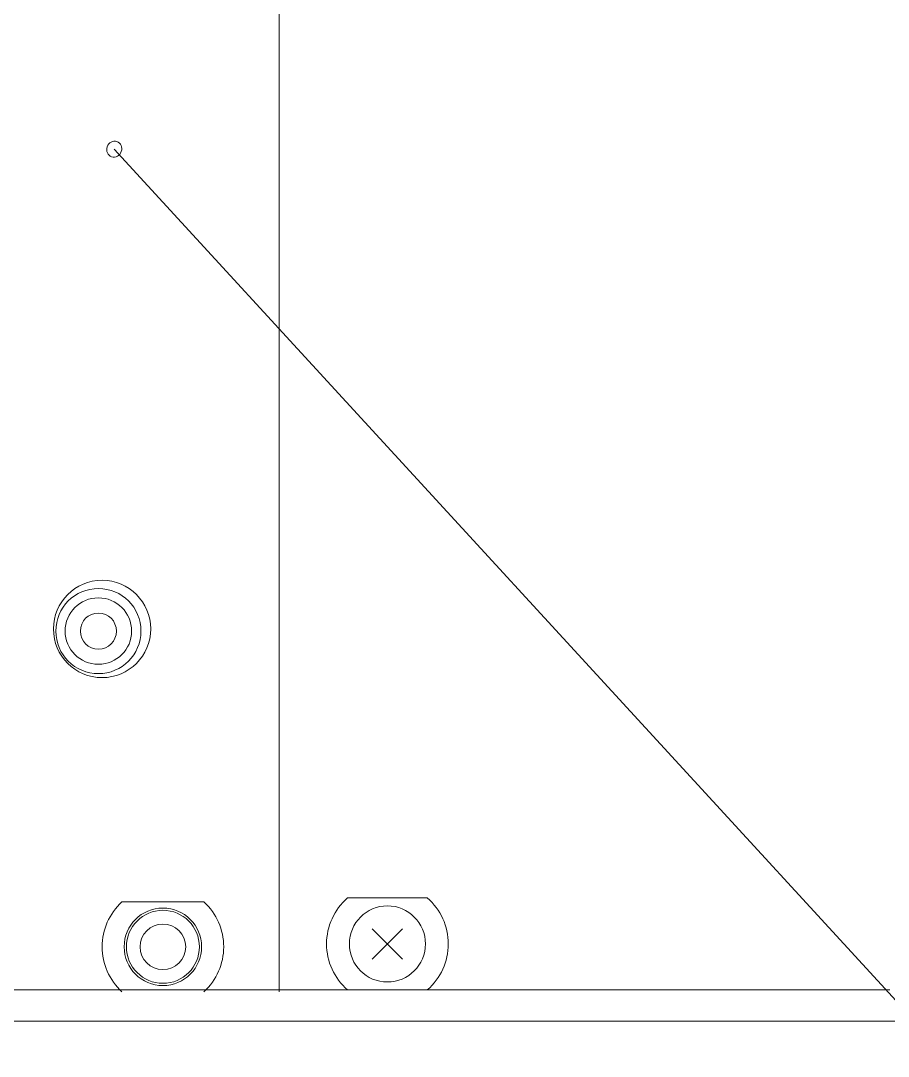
# Model space of a CAD drawing. Extents: x -194 to 239, y -574 to -265.
# Drawn here: x -94.32 to -76.27, y -336.93 to -315.4 of the extents above; entities that cross this region are included whole.
import ezdxf

# ---------------------------------------------------------------- set-up
doc = ezdxf.new("R2010")
doc.units = 0
doc.header["$LTSCALE"] = 0.5
doc.layers.get('0').update_dxf_attribs({"linetype": 'CONTINUOUS'})
for name, color, linetype in [('1', 7, 'CONTINUOUS'), ('Module', 7, 'CONTINUOUS'), ('UMRISSE', 7, 'CONTINUOUS')]:
    doc.layers.add(name, color=color, linetype=linetype)
doc.layers.add('TANGENT EDGES', color=7, linetype='CONTINUOUS', lineweight=0)
doc.layers.add('VISIBLE', color=7, linetype='CONTINUOUS', lineweight=0)

msp = doc.modelspace()

# ---------------------------------------------------------------- linework, layer by layer
at = {"lineweight": 5}
for p, q in [((-88.94013, -335.59016), (-88.94013, -294.96807)), ((-88.94012, -335.59016), (-88.94012, -294.96807)), ((-92.37238, -318.06681), (-55.27002, -358.46455)), ((-86.37214, -334.2787), (-87.00527, -334.91183)), ((-87.00527, -334.2787), (-86.37214, -334.91183)), ((-76.23348, -335.55043), (-108.49611, -335.55043))]:
    msp.add_line(p, q, dxfattribs=at)
msp.add_ellipse((-92.37238, -318.06681), major_axis=(-0.0545, -0.15991), ratio=0.91896511, dxfattribs=at)
at = {"layer": '1', "lineweight": 5}
for p, q in [((-152.7448, -336.19899), (-76.27425, -336.19899)), ((-76.2787, -336.19899), (0.23855, -336.19899))]:
    msp.add_line(p, q, dxfattribs=at)
at = {"layer": 'Module', "lineweight": 5}
msp.add_line((-87.51933, -333.63828), (-85.85783, -333.63828), dxfattribs=at)
msp.add_circle((-86.68858, -334.59394), 0.79142, dxfattribs=at)
for start, end in [(131, 229), (311, 49)]:
    msp.add_arc((-86.68858, -334.59394), 1.26627, start, end, dxfattribs=at)
at = {"layer": 'TANGENT EDGES', "color": 7, "lineweight": 5}
msp.add_circle((-92.70205, -328.0882), 0.69135, dxfattribs=at)
at = {"layer": 'UMRISSE', "lineweight": 5}
msp.add_line((-88.94012, -335.56986), (-88.94012, -294.96807), dxfattribs=at)
at = {"layer": 'VISIBLE', "color": 7, "lineweight": 5}
for p, q in [((-90.50544, -333.72082), (-92.21407, -333.72082)), ((-93.96644, -335.54697), (-92.2578, -335.54697)), ((-79.50742, -335.54697), (-77.79878, -335.54697))]:
    msp.add_line(p, q, dxfattribs=at)
for centre, radius in [((-92.62497, -328.04442), 1.012), ((-92.70205, -328.0882), 0.8855), ((-92.70205, -328.0882), 0.3751), ((-91.35975, -334.65376), 0.80644), ((-91.35975, -334.65376), 0.759), ((-91.35975, -334.65376), 0.47438)]:
    msp.add_circle(centre, radius, dxfattribs=at)
for start, end in [(132.481111, 227.518885), (312.481111, 47.518885)]:
    msp.add_arc((-91.35975, -334.65376), 1.26501, start, end, dxfattribs=at)

doc.saveas('drawing.dxf')
